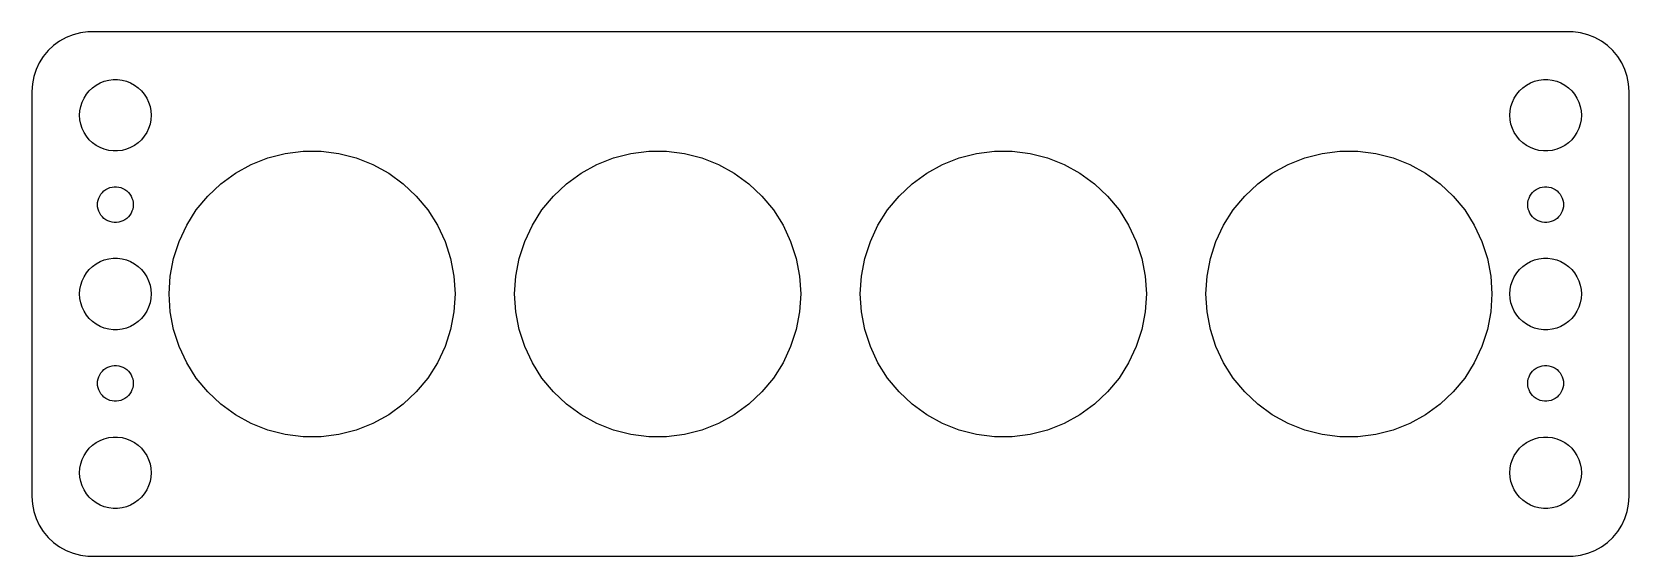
# Model space of a CAD drawing. Header units: metres. Extents: x -67 to 67, y 32 to 76.
import ezdxf

# ---------------------------------------------------------------- set-up
doc = ezdxf.new("R2010")
doc.units = ezdxf.units.M

msp = doc.modelspace()

# ---------------------------------------------------------------- linework, layer by layer
for p, q in [((-64.6791, 75.2216), (-65.1871, 74.8526)), ((-64.1289, 75.5241), (-64.6791, 75.2216)), ((-63.5451, 75.7553), (-64.1289, 75.5241)), ((-62.9369, 75.9114), (-63.5451, 75.7553)), ((-62.3139, 75.9901), (-62.9369, 75.9114)), ((62.3139, 75.9901), (-62.3139, 75.9901)), ((62.9369, 75.9114), (62.3139, 75.9901)), ((63.5451, 75.7553), (62.9369, 75.9114)), ((64.1289, 75.5241), (63.5451, 75.7553)), ((64.6791, 75.2216), (64.1289, 75.5241)), ((65.1871, 74.8526), (64.6791, 75.2216)), ((-66.0451, 73.9389), (-66.3815, 73.4088)), ((-65.6448, 74.4227), (-66.0451, 73.9389)), ((-65.1871, 74.8526), (-65.6448, 74.4227)), ((65.6448, 74.4227), (65.1871, 74.8526)), ((66.0451, 73.9389), (65.6448, 74.4227)), ((66.3815, 73.4088), (66.0451, 73.9389)), ((-66.6489, 72.8406), (-66.8429, 72.2434)), ((-66.3815, 73.4088), (-66.6489, 72.8406)), ((66.6489, 72.8406), (66.3815, 73.4088)), ((66.8429, 72.2434), (66.6489, 72.8406)), ((-66.9606, 71.6267), (-67, 71)), ((-66.8429, 72.2434), (-66.9606, 71.6267)), ((-62.427, 70.7634), (-62.1869, 71.0536)), ((-62.1869, 71.0536), (-61.9123, 71.3115)), ((-61.9123, 71.3115), (-61.6075, 71.533)), ((-61.6075, 71.533), (-61.2773, 71.7145)), ((-61.2773, 71.7145), (-60.927, 71.8532)), ((-60.927, 71.8532), (-60.5621, 71.9469)), ((-60.5621, 71.9469), (-60.1884, 71.9941)), ((-60.1884, 71.9941), (-59.8116, 71.9941)), ((-59.8116, 71.9941), (-59.4379, 71.9469)), ((-59.4379, 71.9469), (-59.0729, 71.8532)), ((-59.0729, 71.8532), (-58.7227, 71.7145)), ((-58.7227, 71.7145), (-58.3925, 71.533)), ((-58.3925, 71.533), (-58.0877, 71.3115)), ((-58.0877, 71.3115), (-57.8131, 71.0536)), ((-57.8131, 71.0536), (-57.5729, 70.7634)), ((57.5729, 70.7634), (57.8131, 71.0536)), ((57.8131, 71.0536), (58.0877, 71.3115)), ((58.0877, 71.3115), (58.3925, 71.533)), ((58.3925, 71.533), (58.7227, 71.7145)), ((58.7227, 71.7145), (59.0729, 71.8532)), ((59.0729, 71.8532), (59.4379, 71.9469)), ((59.4379, 71.9469), (59.8116, 71.9941)), ((59.8116, 71.9941), (60.1884, 71.9941)), ((60.1884, 71.9941), (60.5621, 71.9469)), ((60.5621, 71.9469), (60.927, 71.8532)), ((60.927, 71.8532), (61.2773, 71.7145)), ((61.2773, 71.7145), (61.6075, 71.533)), ((61.6075, 71.533), (61.9123, 71.3115)), ((61.9123, 71.3115), (62.1869, 71.0536)), ((62.1869, 71.0536), (62.427, 70.7634)), ((66.9606, 71.6267), (66.8429, 72.2434)), ((67, 71), (66.9606, 71.6267)), ((-67, 71), (-67, 37)), ((-62.9763, 69.376), (-62.9057, 69.7461)), ((-62.9057, 69.7461), (-62.7893, 70.1044)), ((-62.7893, 70.1044), (-62.6289, 70.4453)), ((-62.6289, 70.4453), (-62.427, 70.7634)), ((-57.5729, 70.7634), (-57.3711, 70.4453)), ((-57.3711, 70.4453), (-57.2107, 70.1044)), ((-57.2107, 70.1044), (-57.0942, 69.7461)), ((-57.0942, 69.7461), (-57.0237, 69.376)), ((57.0237, 69.376), (57.0942, 69.7461)), ((57.0942, 69.7461), (57.2107, 70.1044)), ((57.2107, 70.1044), (57.3711, 70.4453)), ((57.3711, 70.4453), (57.5729, 70.7634)), ((62.427, 70.7634), (62.6289, 70.4453)), ((62.6289, 70.4453), (62.7893, 70.1044)), ((62.7893, 70.1044), (62.9057, 69.7461)), ((62.9057, 69.7461), (62.9763, 69.376)), ((67, 37), (67, 71)), ((-63, 69), (-62.9763, 69.376)), ((-62.9763, 68.624), (-63, 69)), ((-62.9057, 68.2539), (-62.9763, 68.624)), ((-57.0237, 68.624), (-57.0942, 68.2539)), ((-57.0237, 69.376), (-57, 69)), ((-57, 69), (-57.0237, 68.624)), ((57, 69), (57.0237, 69.376)), ((57.0237, 68.624), (57, 69)), ((57.0942, 68.2539), (57.0237, 68.624)), ((62.9763, 68.624), (62.9057, 68.2539)), ((62.9763, 69.376), (63, 69)), ((63, 69), (62.9763, 68.624)), ((-62.7893, 67.8956), (-62.9057, 68.2539)), ((-62.6289, 67.5547), (-62.7893, 67.8956)), ((-62.427, 67.2366), (-62.6289, 67.5547)), ((-62.1869, 66.9464), (-62.427, 67.2366)), ((-57.5729, 67.2366), (-57.8131, 66.9464)), ((-57.3711, 67.5547), (-57.5729, 67.2366)), ((-57.2107, 67.8956), (-57.3711, 67.5547)), ((-57.0942, 68.2539), (-57.2107, 67.8956)), ((57.2107, 67.8956), (57.0942, 68.2539)), ((57.3711, 67.5547), (57.2107, 67.8956)), ((57.5729, 67.2366), (57.3711, 67.5547)), ((57.8131, 66.9464), (57.5729, 67.2366)), ((62.427, 67.2366), (62.1869, 66.9464)), ((62.6289, 67.5547), (62.427, 67.2366)), ((62.7893, 67.8956), (62.6289, 67.5547)), ((62.9057, 68.2539), (62.7893, 67.8956)), ((-61.9123, 66.6884), (-62.1869, 66.9464)), ((-61.6075, 66.467), (-61.9123, 66.6884)), ((-61.2773, 66.2855), (-61.6075, 66.467)), ((-60.927, 66.1468), (-61.2773, 66.2855)), ((-60.5621, 66.0531), (-60.927, 66.1468)), ((-60.1884, 66.0059), (-60.5621, 66.0531)), ((-59.8116, 66.0059), (-60.1884, 66.0059)), ((-59.4379, 66.0531), (-59.8116, 66.0059)), ((-59.0729, 66.1468), (-59.4379, 66.0531)), ((-58.7227, 66.2855), (-59.0729, 66.1468)), ((-58.3925, 66.467), (-58.7227, 66.2855)), ((-58.0877, 66.6884), (-58.3925, 66.467)), ((-57.8131, 66.9464), (-58.0877, 66.6884)), ((-47.2082, 65.4127), (-45.7486, 65.7874)), ((-45.7486, 65.7874), (-44.2535, 65.9763)), ((-44.2535, 65.9763), (-42.7465, 65.9763)), ((-42.7465, 65.9763), (-41.2514, 65.7874)), ((-41.2514, 65.7874), (-39.7918, 65.4127)), ((-18.2082, 65.4127), (-16.7486, 65.7874)), ((-16.7486, 65.7874), (-15.2535, 65.9763)), ((-15.2535, 65.9763), (-13.7465, 65.9763)), ((-13.7465, 65.9763), (-12.2514, 65.7874)), ((-12.2514, 65.7874), (-10.7918, 65.4127)), ((10.7918, 65.4127), (12.2514, 65.7874)), ((12.2514, 65.7874), (13.7465, 65.9763)), ((13.7465, 65.9763), (15.2535, 65.9763)), ((15.2535, 65.9763), (16.7486, 65.7874)), ((16.7486, 65.7874), (18.2082, 65.4127)), ((39.7918, 65.4127), (41.2514, 65.7874)), ((41.2514, 65.7874), (42.7465, 65.9763)), ((42.7465, 65.9763), (44.2535, 65.9763)), ((44.2535, 65.9763), (45.7486, 65.7874)), ((45.7486, 65.7874), (47.2082, 65.4127)), ((58.0877, 66.6884), (57.8131, 66.9464)), ((58.3925, 66.467), (58.0877, 66.6884)), ((58.7227, 66.2855), (58.3925, 66.467)), ((59.0729, 66.1468), (58.7227, 66.2855)), ((59.4379, 66.0531), (59.0729, 66.1468)), ((59.8116, 66.0059), (59.4379, 66.0531)), ((60.1884, 66.0059), (59.8116, 66.0059)), ((60.5621, 66.0531), (60.1884, 66.0059)), ((60.927, 66.1468), (60.5621, 66.0531)), ((61.2773, 66.2855), (60.927, 66.1468)), ((61.6075, 66.467), (61.2773, 66.2855)), ((61.9123, 66.6884), (61.6075, 66.467)), ((62.1869, 66.9464), (61.9123, 66.6884)), ((-49.9299, 64.1319), (-48.6093, 64.8579)), ((-48.6093, 64.8579), (-47.2082, 65.4127)), ((-39.7918, 65.4127), (-38.3906, 64.8579)), ((-38.3906, 64.8579), (-37.0701, 64.1319)), ((-20.9299, 64.1319), (-19.6093, 64.8579)), ((-19.6093, 64.8579), (-18.2082, 65.4127)), ((-10.7918, 65.4127), (-9.39064, 64.8579)), ((-9.39064, 64.8579), (-8.07007, 64.1319)), ((8.07007, 64.1319), (9.39064, 64.8579)), ((9.39064, 64.8579), (10.7918, 65.4127)), ((18.2082, 65.4127), (19.6093, 64.8579)), ((19.6093, 64.8579), (20.9299, 64.1319)), ((37.0701, 64.1319), (38.3906, 64.8579)), ((38.3906, 64.8579), (39.7918, 65.4127)), ((47.2082, 65.4127), (48.6093, 64.8579)), ((48.6093, 64.8579), (49.9299, 64.1319)), ((-60.2811, 62.9734), (-60.0942, 62.997)), ((-60.0942, 62.997), (-59.9058, 62.997)), ((-59.9058, 62.997), (-59.7189, 62.9734)), ((-52.2476, 62.2146), (-51.1491, 63.2462)), ((-51.1491, 63.2462), (-49.9299, 64.1319)), ((-37.0701, 64.1319), (-35.8509, 63.2462)), ((-35.8509, 63.2462), (-34.7524, 62.2146)), ((-23.2476, 62.2146), (-22.1491, 63.2462)), ((-22.1491, 63.2462), (-20.9299, 64.1319)), ((-8.07007, 64.1319), (-6.85091, 63.2462)), ((-6.85091, 63.2462), (-5.75237, 62.2146)), ((5.75237, 62.2146), (6.85091, 63.2462)), ((6.85091, 63.2462), (8.07007, 64.1319)), ((20.9299, 64.1319), (22.1491, 63.2462)), ((22.1491, 63.2462), (23.2476, 62.2146)), ((34.7524, 62.2146), (35.8509, 63.2462)), ((35.8509, 63.2462), (37.0701, 64.1319)), ((49.9299, 64.1319), (51.1491, 63.2462)), ((51.1491, 63.2462), (52.2476, 62.2146)), ((59.7189, 62.9734), (59.9058, 62.997)), ((59.9058, 62.997), (60.0942, 62.997)), ((60.0942, 62.997), (60.2811, 62.9734)), ((-61.5, 61.5), (-61.4882, 61.688)), ((-61.4882, 61.688), (-61.4529, 61.873)), ((-61.4529, 61.873), (-61.3947, 62.0522)), ((-61.3947, 62.0522), (-61.3145, 62.2226)), ((-61.3145, 62.2226), (-61.2135, 62.3817)), ((-61.2135, 62.3817), (-61.0934, 62.5268)), ((-61.0934, 62.5268), (-60.9561, 62.6558)), ((-60.9561, 62.6558), (-60.8037, 62.7665)), ((-60.8037, 62.7665), (-60.6387, 62.8572)), ((-60.6387, 62.8572), (-60.4635, 62.9266)), ((-60.4635, 62.9266), (-60.2811, 62.9734)), ((-59.7189, 62.9734), (-59.5365, 62.9266)), ((-59.5365, 62.9266), (-59.3613, 62.8572)), ((-59.3613, 62.8572), (-59.1963, 62.7665)), ((-59.1963, 62.7665), (-59.0439, 62.6558)), ((-59.0439, 62.6558), (-58.9065, 62.5268)), ((-58.9065, 62.5268), (-58.7865, 62.3817)), ((-58.7865, 62.3817), (-58.6855, 62.2226)), ((-58.6855, 62.2226), (-58.6053, 62.0522)), ((-58.6053, 62.0522), (-58.5471, 61.873)), ((-58.5471, 61.873), (-58.5118, 61.688)), ((-58.5118, 61.688), (-58.5, 61.5)), ((-53.2082, 61.0534), (-52.2476, 62.2146)), ((-34.7524, 62.2146), (-33.7918, 61.0534)), ((-24.2082, 61.0534), (-23.2476, 62.2146)), ((-5.75237, 62.2146), (-4.79179, 61.0534)), ((4.79179, 61.0534), (5.75237, 62.2146)), ((23.2476, 62.2146), (24.2082, 61.0534)), ((33.7918, 61.0534), (34.7524, 62.2146)), ((52.2476, 62.2146), (53.2082, 61.0534)), ((58.5, 61.5), (58.5118, 61.688)), ((58.5118, 61.688), (58.5471, 61.873)), ((58.5471, 61.873), (58.6053, 62.0522)), ((58.6053, 62.0522), (58.6855, 62.2226)), ((58.6855, 62.2226), (58.7865, 62.3817)), ((58.7865, 62.3817), (58.9065, 62.5268)), ((58.9065, 62.5268), (59.0439, 62.6558)), ((59.0439, 62.6558), (59.1963, 62.7665)), ((59.1963, 62.7665), (59.3613, 62.8572)), ((59.3613, 62.8572), (59.5365, 62.9266)), ((59.5365, 62.9266), (59.7189, 62.9734)), ((60.2811, 62.9734), (60.4635, 62.9266)), ((60.4635, 62.9266), (60.6387, 62.8572)), ((60.6387, 62.8572), (60.8037, 62.7665)), ((60.8037, 62.7665), (60.9561, 62.6558)), ((60.9561, 62.6558), (61.0934, 62.5268)), ((61.0934, 62.5268), (61.2135, 62.3817)), ((61.2135, 62.3817), (61.3145, 62.2226)), ((61.3145, 62.2226), (61.3947, 62.0522)), ((61.3947, 62.0522), (61.4529, 61.873)), ((61.4529, 61.873), (61.4882, 61.688)), ((61.4882, 61.688), (61.5, 61.5)), ((-61.4882, 61.312), (-61.5, 61.5)), ((-61.4529, 61.127), (-61.4882, 61.312)), ((-61.3947, 60.9478), (-61.4529, 61.127)), ((-61.3145, 60.7774), (-61.3947, 60.9478)), ((-61.2135, 60.6183), (-61.3145, 60.7774)), ((-61.0934, 60.4732), (-61.2135, 60.6183)), ((-60.9561, 60.3442), (-61.0934, 60.4732)), ((-60.8037, 60.2335), (-60.9561, 60.3442)), ((-59.0439, 60.3442), (-59.1963, 60.2335)), ((-58.9065, 60.4732), (-59.0439, 60.3442)), ((-58.7865, 60.6183), (-58.9065, 60.4732)), ((-58.6855, 60.7774), (-58.7865, 60.6183)), ((-58.6053, 60.9478), (-58.6855, 60.7774)), ((-58.5471, 61.127), (-58.6053, 60.9478)), ((-58.5118, 61.312), (-58.5471, 61.127)), ((-58.5, 61.5), (-58.5118, 61.312)), ((-54.0157, 59.781), (-53.2082, 61.0534)), ((-33.7918, 61.0534), (-32.9843, 59.781)), ((-25.0157, 59.781), (-24.2082, 61.0534)), ((-4.79179, 61.0534), (-3.98431, 59.781)), ((3.98431, 59.781), (4.79179, 61.0534)), ((24.2082, 61.0534), (25.0157, 59.781)), ((32.9843, 59.781), (33.7918, 61.0534)), ((53.2082, 61.0534), (54.0157, 59.781)), ((58.5118, 61.312), (58.5, 61.5)), ((58.5471, 61.127), (58.5118, 61.312)), ((58.6053, 60.9478), (58.5471, 61.127)), ((58.6855, 60.7774), (58.6053, 60.9478)), ((58.7865, 60.6183), (58.6855, 60.7774)), ((58.9065, 60.4732), (58.7865, 60.6183)), ((59.0439, 60.3442), (58.9065, 60.4732)), ((59.1963, 60.2335), (59.0439, 60.3442)), ((60.9561, 60.3442), (60.8037, 60.2335)), ((61.0934, 60.4732), (60.9561, 60.3442)), ((61.2135, 60.6183), (61.0934, 60.4732)), ((61.3145, 60.7774), (61.2135, 60.6183)), ((61.3947, 60.9478), (61.3145, 60.7774)), ((61.4529, 61.127), (61.3947, 60.9478)), ((61.4882, 61.312), (61.4529, 61.127)), ((61.5, 61.5), (61.4882, 61.312)), ((-60.6387, 60.1427), (-60.8037, 60.2335)), ((-60.4635, 60.0734), (-60.6387, 60.1427)), ((-60.2811, 60.0266), (-60.4635, 60.0734)), ((-60.0942, 60.0029), (-60.2811, 60.0266)), ((-59.9058, 60.0029), (-60.0942, 60.0029)), ((-59.7189, 60.0266), (-59.9058, 60.0029)), ((-59.5365, 60.0734), (-59.7189, 60.0266)), ((-59.3613, 60.1427), (-59.5365, 60.0734)), ((-59.1963, 60.2335), (-59.3613, 60.1427)), ((-54.6573, 58.4175), (-54.0157, 59.781)), ((-32.9843, 59.781), (-32.3427, 58.4175)), ((-25.6573, 58.4175), (-25.0157, 59.781)), ((-3.98431, 59.781), (-3.34268, 58.4175)), ((3.34268, 58.4175), (3.98431, 59.781)), ((25.0157, 59.781), (25.6573, 58.4175)), ((32.3427, 58.4175), (32.9843, 59.781)), ((54.0157, 59.781), (54.6573, 58.4175)), ((59.3613, 60.1427), (59.1963, 60.2335)), ((59.5365, 60.0734), (59.3613, 60.1427)), ((59.7189, 60.0266), (59.5365, 60.0734)), ((59.9058, 60.0029), (59.7189, 60.0266)), ((60.0942, 60.0029), (59.9058, 60.0029)), ((60.2811, 60.0266), (60.0942, 60.0029)), ((60.4635, 60.0734), (60.2811, 60.0266)), ((60.6387, 60.1427), (60.4635, 60.0734)), ((60.8037, 60.2335), (60.6387, 60.1427)), ((-55.123, 56.9843), (-54.6573, 58.4175)), ((-32.3427, 58.4175), (-31.877, 56.9843)), ((-26.123, 56.9843), (-25.6573, 58.4175)), ((-3.34268, 58.4175), (-2.877, 56.9843)), ((2.877, 56.9843), (3.34268, 58.4175)), ((25.6573, 58.4175), (26.123, 56.9843)), ((31.877, 56.9843), (32.3427, 58.4175)), ((54.6573, 58.4175), (55.123, 56.9843)), ((-62.1869, 56.0536), (-61.9123, 56.3115)), ((-61.9123, 56.3115), (-61.6075, 56.533)), ((-61.6075, 56.533), (-61.2773, 56.7145)), ((-61.2773, 56.7145), (-60.927, 56.8532)), ((-60.927, 56.8532), (-60.5621, 56.9469)), ((-60.5621, 56.9469), (-60.1884, 56.9941)), ((-60.1884, 56.9941), (-59.8116, 56.9941)), ((-59.8116, 56.9941), (-59.4379, 56.9469)), ((-59.4379, 56.9469), (-59.0729, 56.8532)), ((-59.0729, 56.8532), (-58.7227, 56.7145)), ((-58.7227, 56.7145), (-58.3925, 56.533)), ((-58.3925, 56.533), (-58.0877, 56.3115)), ((-58.0877, 56.3115), (-57.8131, 56.0536)), ((-55.4054, 55.504), (-55.123, 56.9843)), ((-31.877, 56.9843), (-31.5946, 55.504)), ((-26.4054, 55.504), (-26.123, 56.9843)), ((-2.877, 56.9843), (-2.59462, 55.504)), ((2.59462, 55.504), (2.877, 56.9843)), ((26.123, 56.9843), (26.4054, 55.504)), ((31.5946, 55.504), (31.877, 56.9843)), ((55.123, 56.9843), (55.4054, 55.504)), ((57.8131, 56.0536), (58.0877, 56.3115)), ((58.0877, 56.3115), (58.3925, 56.533)), ((58.3925, 56.533), (58.7227, 56.7145)), ((58.7227, 56.7145), (59.0729, 56.8532)), ((59.0729, 56.8532), (59.4379, 56.9469)), ((59.4379, 56.9469), (59.8116, 56.9941)), ((59.8116, 56.9941), (60.1884, 56.9941)), ((60.1884, 56.9941), (60.5621, 56.9469)), ((60.5621, 56.9469), (60.927, 56.8532)), ((60.927, 56.8532), (61.2773, 56.7145)), ((61.2773, 56.7145), (61.6075, 56.533)), ((61.6075, 56.533), (61.9123, 56.3115)), ((61.9123, 56.3115), (62.1869, 56.0536)), ((-62.9057, 54.7461), (-62.7893, 55.1044)), ((-62.7893, 55.1044), (-62.6289, 55.4453)), ((-62.6289, 55.4453), (-62.427, 55.7634)), ((-62.427, 55.7634), (-62.1869, 56.0536)), ((-57.8131, 56.0536), (-57.5729, 55.7634)), ((-57.5729, 55.7634), (-57.3711, 55.4453)), ((-57.3711, 55.4453), (-57.2107, 55.1044)), ((-57.2107, 55.1044), (-57.0942, 54.7461)), ((-55.5, 54), (-55.4054, 55.504)), ((-31.5946, 55.504), (-31.5, 54)), ((-26.5, 54), (-26.4054, 55.504)), ((-2.59462, 55.504), (-2.5, 54)), ((2.5, 54), (2.59462, 55.504)), ((26.4054, 55.504), (26.5, 54)), ((31.5, 54), (31.5946, 55.504)), ((55.4054, 55.504), (55.5, 54)), ((57.0942, 54.7461), (57.2107, 55.1044)), ((57.2107, 55.1044), (57.3711, 55.4453)), ((57.3711, 55.4453), (57.5729, 55.7634)), ((57.5729, 55.7634), (57.8131, 56.0536)), ((62.1869, 56.0536), (62.427, 55.7634)), ((62.427, 55.7634), (62.6289, 55.4453)), ((62.6289, 55.4453), (62.7893, 55.1044)), ((62.7893, 55.1044), (62.9057, 54.7461)), ((-63, 54), (-62.9763, 54.376)), ((-62.9763, 53.624), (-63, 54)), ((-62.9763, 54.376), (-62.9057, 54.7461)), ((-62.9057, 53.2539), (-62.9763, 53.624)), ((-57.0942, 54.7461), (-57.0237, 54.376)), ((-57.0237, 53.624), (-57.0942, 53.2539)), ((-57.0237, 54.376), (-57, 54)), ((-57, 54), (-57.0237, 53.624)), ((-55.4054, 52.496), (-55.5, 54)), ((-31.5, 54), (-31.5946, 52.496)), ((-26.4054, 52.496), (-26.5, 54)), ((-2.5, 54), (-2.59462, 52.496)), ((2.59462, 52.496), (2.5, 54)), ((26.5, 54), (26.4054, 52.496)), ((31.5946, 52.496), (31.5, 54)), ((55.5, 54), (55.4054, 52.496)), ((57, 54), (57.0237, 54.376)), ((57.0237, 53.624), (57, 54)), ((57.0237, 54.376), (57.0942, 54.7461)), ((57.0942, 53.2539), (57.0237, 53.624)), ((62.9057, 54.7461), (62.9763, 54.376)), ((62.9763, 53.624), (62.9057, 53.2539)), ((62.9763, 54.376), (63, 54)), ((63, 54), (62.9763, 53.624)), ((-62.7893, 52.8956), (-62.9057, 53.2539)), ((-62.6289, 52.5547), (-62.7893, 52.8956)), ((-62.427, 52.2366), (-62.6289, 52.5547)), ((-57.3711, 52.5547), (-57.5729, 52.2366)), ((-57.2107, 52.8956), (-57.3711, 52.5547)), ((-57.0942, 53.2539), (-57.2107, 52.8956)), ((-55.123, 51.0157), (-55.4054, 52.496)), ((-31.5946, 52.496), (-31.877, 51.0157)), ((-26.123, 51.0157), (-26.4054, 52.496)), ((-2.59462, 52.496), (-2.877, 51.0157)), ((2.877, 51.0157), (2.59462, 52.496)), ((26.4054, 52.496), (26.123, 51.0157)), ((31.877, 51.0157), (31.5946, 52.496)), ((55.4054, 52.496), (55.123, 51.0157)), ((57.2107, 52.8956), (57.0942, 53.2539)), ((57.3711, 52.5547), (57.2107, 52.8956)), ((57.5729, 52.2366), (57.3711, 52.5547)), ((62.6289, 52.5547), (62.427, 52.2366)), ((62.7893, 52.8956), (62.6289, 52.5547)), ((62.9057, 53.2539), (62.7893, 52.8956)), ((-62.1869, 51.9464), (-62.427, 52.2366)), ((-61.9123, 51.6885), (-62.1869, 51.9464)), ((-61.6075, 51.467), (-61.9123, 51.6885)), ((-61.2773, 51.2855), (-61.6075, 51.467)), ((-60.927, 51.1468), (-61.2773, 51.2855)), ((-60.5621, 51.0531), (-60.927, 51.1468)), ((-60.1884, 51.0059), (-60.5621, 51.0531)), ((-59.8116, 51.0059), (-60.1884, 51.0059)), ((-59.4379, 51.0531), (-59.8116, 51.0059)), ((-59.0729, 51.1468), (-59.4379, 51.0531)), ((-58.7227, 51.2855), (-59.0729, 51.1468)), ((-58.3925, 51.467), (-58.7227, 51.2855)), ((-58.0877, 51.6885), (-58.3925, 51.467)), ((-57.8131, 51.9464), (-58.0877, 51.6885)), ((-57.5729, 52.2366), (-57.8131, 51.9464)), ((-54.6573, 49.5825), (-55.123, 51.0157)), ((-31.877, 51.0157), (-32.3427, 49.5825)), ((-25.6573, 49.5825), (-26.123, 51.0157)), ((-2.877, 51.0157), (-3.34268, 49.5825)), ((3.34268, 49.5825), (2.877, 51.0157)), ((26.123, 51.0157), (25.6573, 49.5825)), ((32.3427, 49.5825), (31.877, 51.0157)), ((55.123, 51.0157), (54.6573, 49.5825)), ((57.8131, 51.9464), (57.5729, 52.2366)), ((58.0877, 51.6885), (57.8131, 51.9464)), ((58.3925, 51.467), (58.0877, 51.6885)), ((58.7227, 51.2855), (58.3925, 51.467)), ((59.0729, 51.1468), (58.7227, 51.2855)), ((59.4379, 51.0531), (59.0729, 51.1468)), ((59.8116, 51.0059), (59.4379, 51.0531)), ((60.1884, 51.0059), (59.8116, 51.0059)), ((60.5621, 51.0531), (60.1884, 51.0059)), ((60.927, 51.1468), (60.5621, 51.0531)), ((61.2773, 51.2855), (60.927, 51.1468)), ((61.6075, 51.467), (61.2773, 51.2855)), ((61.9123, 51.6885), (61.6075, 51.467)), ((62.1869, 51.9464), (61.9123, 51.6885)), ((62.427, 52.2366), (62.1869, 51.9464)), ((-54.0157, 48.219), (-54.6573, 49.5825)), ((-32.3427, 49.5825), (-32.9843, 48.219)), ((-25.0157, 48.219), (-25.6573, 49.5825)), ((-3.34268, 49.5825), (-3.98431, 48.219)), ((3.98431, 48.219), (3.34268, 49.5825)), ((25.6573, 49.5825), (25.0157, 48.219)), ((32.9843, 48.219), (32.3427, 49.5825)), ((54.6573, 49.5825), (54.0157, 48.219)), ((-61.4529, 46.873), (-61.3947, 47.0522)), ((-61.3947, 47.0522), (-61.3145, 47.2226)), ((-61.3145, 47.2226), (-61.2135, 47.3817)), ((-61.2135, 47.3817), (-61.0934, 47.5268)), ((-61.0934, 47.5268), (-60.9561, 47.6558)), ((-60.9561, 47.6558), (-60.8037, 47.7665)), ((-60.8037, 47.7665), (-60.6387, 47.8573)), ((-60.6387, 47.8573), (-60.4635, 47.9266)), ((-60.4635, 47.9266), (-60.2811, 47.9734)), ((-60.2811, 47.9734), (-60.0942, 47.9971)), ((-60.0942, 47.9971), (-59.9058, 47.9971)), ((-59.9058, 47.9971), (-59.7189, 47.9734)), ((-59.7189, 47.9734), (-59.5365, 47.9266)), ((-59.5365, 47.9266), (-59.3613, 47.8573)), ((-59.3613, 47.8573), (-59.1963, 47.7665)), ((-59.1963, 47.7665), (-59.0439, 47.6558)), ((-59.0439, 47.6558), (-58.9065, 47.5268)), ((-58.9065, 47.5268), (-58.7865, 47.3817)), ((-58.7865, 47.3817), (-58.6855, 47.2226)), ((-58.6855, 47.2226), (-58.6053, 47.0522)), ((-58.6053, 47.0522), (-58.5471, 46.873)), ((-53.2082, 46.9466), (-54.0157, 48.219)), ((-52.2476, 45.7854), (-53.2082, 46.9466)), ((-33.7918, 46.9466), (-34.7524, 45.7854)), ((-32.9843, 48.219), (-33.7918, 46.9466)), ((-24.2082, 46.9466), (-25.0157, 48.219)), ((-23.2476, 45.7854), (-24.2082, 46.9466)), ((-4.79179, 46.9466), (-5.75237, 45.7854)), ((-3.98431, 48.219), (-4.79179, 46.9466)), ((4.79179, 46.9466), (3.98431, 48.219)), ((5.75237, 45.7854), (4.79179, 46.9466)), ((24.2082, 46.9466), (23.2476, 45.7854)), ((25.0157, 48.219), (24.2082, 46.9466)), ((33.7918, 46.9466), (32.9843, 48.219)), ((34.7524, 45.7854), (33.7918, 46.9466)), ((53.2082, 46.9466), (52.2476, 45.7854)), ((54.0157, 48.219), (53.2082, 46.9466)), ((58.5471, 46.873), (58.6053, 47.0522)), ((58.6053, 47.0522), (58.6855, 47.2226)), ((58.6855, 47.2226), (58.7865, 47.3817)), ((58.7865, 47.3817), (58.9065, 47.5268)), ((58.9065, 47.5268), (59.0439, 47.6558)), ((59.0439, 47.6558), (59.1963, 47.7665)), ((59.1963, 47.7665), (59.3613, 47.8573)), ((59.3613, 47.8573), (59.5365, 47.9266)), ((59.5365, 47.9266), (59.7189, 47.9734)), ((59.7189, 47.9734), (59.9058, 47.9971)), ((59.9058, 47.9971), (60.0942, 47.9971)), ((60.0942, 47.9971), (60.2811, 47.9734)), ((60.2811, 47.9734), (60.4635, 47.9266)), ((60.4635, 47.9266), (60.6387, 47.8573)), ((60.6387, 47.8573), (60.8037, 47.7665)), ((60.8037, 47.7665), (60.9561, 47.6558)), ((60.9561, 47.6558), (61.0934, 47.5268)), ((61.0934, 47.5268), (61.2135, 47.3817)), ((61.2135, 47.3817), (61.3145, 47.2226)), ((61.3145, 47.2226), (61.3947, 47.0522)), ((61.3947, 47.0522), (61.4529, 46.873)), ((-61.5, 46.5), (-61.4882, 46.688)), ((-61.4882, 46.312), (-61.5, 46.5)), ((-61.4882, 46.688), (-61.4529, 46.873)), ((-61.4529, 46.127), (-61.4882, 46.312)), ((-61.3947, 45.9478), (-61.4529, 46.127)), ((-61.3145, 45.7774), (-61.3947, 45.9478)), ((-61.2135, 45.6183), (-61.3145, 45.7774)), ((-61.0934, 45.4732), (-61.2135, 45.6183)), ((-58.7865, 45.6183), (-58.9065, 45.4732)), ((-58.6855, 45.7774), (-58.7865, 45.6183)), ((-58.6053, 45.9478), (-58.6855, 45.7774)), ((-58.5471, 46.127), (-58.6053, 45.9478)), ((-58.5471, 46.873), (-58.5118, 46.688)), ((-58.5118, 46.312), (-58.5471, 46.127)), ((-58.5118, 46.688), (-58.5, 46.5)), ((-58.5, 46.5), (-58.5118, 46.312)), ((-51.1491, 44.7538), (-52.2476, 45.7854)), ((-34.7524, 45.7854), (-35.8509, 44.7538)), ((-22.1491, 44.7538), (-23.2476, 45.7854)), ((-5.75237, 45.7854), (-6.85091, 44.7538)), ((6.85091, 44.7538), (5.75237, 45.7854)), ((23.2476, 45.7854), (22.1491, 44.7538)), ((35.8509, 44.7538), (34.7524, 45.7854)), ((52.2476, 45.7854), (51.1491, 44.7538)), ((58.5, 46.5), (58.5118, 46.688)), ((58.5118, 46.312), (58.5, 46.5)), ((58.5118, 46.688), (58.5471, 46.873)), ((58.5471, 46.127), (58.5118, 46.312)), ((58.6053, 45.9478), (58.5471, 46.127)), ((58.6855, 45.7774), (58.6053, 45.9478)), ((58.7865, 45.6183), (58.6855, 45.7774)), ((58.9065, 45.4732), (58.7865, 45.6183)), ((61.2135, 45.6183), (61.0934, 45.4732)), ((61.3145, 45.7774), (61.2135, 45.6183)), ((61.3947, 45.9478), (61.3145, 45.7774)), ((61.4529, 46.127), (61.3947, 45.9478)), ((61.4529, 46.873), (61.4882, 46.688)), ((61.4882, 46.312), (61.4529, 46.127)), ((61.4882, 46.688), (61.5, 46.5)), ((61.5, 46.5), (61.4882, 46.312)), ((-60.9561, 45.3442), (-61.0934, 45.4732)), ((-60.8037, 45.2335), (-60.9561, 45.3442)), ((-60.6387, 45.1428), (-60.8037, 45.2335)), ((-60.4635, 45.0734), (-60.6387, 45.1428)), ((-60.2811, 45.0266), (-60.4635, 45.0734)), ((-60.0942, 45.003), (-60.2811, 45.0266)), ((-59.9058, 45.003), (-60.0942, 45.003)), ((-59.7189, 45.0266), (-59.9058, 45.003)), ((-59.5365, 45.0734), (-59.7189, 45.0266)), ((-59.3613, 45.1428), (-59.5365, 45.0734)), ((-59.1963, 45.2335), (-59.3613, 45.1428)), ((-59.0439, 45.3442), (-59.1963, 45.2335)), ((-58.9065, 45.4732), (-59.0439, 45.3442)), ((-49.9299, 43.8681), (-51.1491, 44.7538)), ((-35.8509, 44.7538), (-37.0701, 43.8681)), ((-20.9299, 43.8681), (-22.1491, 44.7538)), ((-6.85091, 44.7538), (-8.07007, 43.8681)), ((8.07007, 43.8681), (6.85091, 44.7538)), ((22.1491, 44.7538), (20.9299, 43.8681)), ((37.0701, 43.8681), (35.8509, 44.7538)), ((51.1491, 44.7538), (49.9299, 43.8681)), ((59.0439, 45.3442), (58.9065, 45.4732)), ((59.1963, 45.2335), (59.0439, 45.3442)), ((59.3613, 45.1428), (59.1963, 45.2335)), ((59.5365, 45.0734), (59.3613, 45.1428)), ((59.7189, 45.0266), (59.5365, 45.0734)), ((59.9058, 45.003), (59.7189, 45.0266)), ((60.0942, 45.003), (59.9058, 45.003)), ((60.2811, 45.0266), (60.0942, 45.003)), ((60.4635, 45.0734), (60.2811, 45.0266)), ((60.6387, 45.1428), (60.4635, 45.0734)), ((60.8037, 45.2335), (60.6387, 45.1428)), ((60.9561, 45.3442), (60.8037, 45.2335)), ((61.0934, 45.4732), (60.9561, 45.3442)), ((-48.6093, 43.1421), (-49.9299, 43.8681)), ((-47.2082, 42.5873), (-48.6093, 43.1421)), ((-38.3906, 43.1421), (-39.7918, 42.5873)), ((-37.0701, 43.8681), (-38.3906, 43.1421)), ((-19.6093, 43.1421), (-20.9299, 43.8681)), ((-18.2082, 42.5873), (-19.6093, 43.1421)), ((-9.39064, 43.1421), (-10.7918, 42.5873)), ((-8.07007, 43.8681), (-9.39064, 43.1421)), ((9.39064, 43.1421), (8.07007, 43.8681)), ((10.7918, 42.5873), (9.39064, 43.1421)), ((19.6093, 43.1421), (18.2082, 42.5873)), ((20.9299, 43.8681), (19.6093, 43.1421)), ((38.3906, 43.1421), (37.0701, 43.8681)), ((39.7918, 42.5873), (38.3906, 43.1421)), ((48.6093, 43.1421), (47.2082, 42.5873)), ((49.9299, 43.8681), (48.6093, 43.1421)), ((-61.6075, 41.533), (-61.2773, 41.7145)), ((-61.2773, 41.7145), (-60.927, 41.8532)), ((-60.927, 41.8532), (-60.5621, 41.9469)), ((-60.5621, 41.9469), (-60.1884, 41.9941)), ((-60.1884, 41.9941), (-59.8116, 41.9941)), ((-59.8116, 41.9941), (-59.4379, 41.9469)), ((-59.4379, 41.9469), (-59.0729, 41.8532)), ((-59.0729, 41.8532), (-58.7227, 41.7145)), ((-58.7227, 41.7145), (-58.3925, 41.533)), ((-45.7486, 42.2126), (-47.2082, 42.5873)), ((-44.2535, 42.0237), (-45.7486, 42.2126)), ((-42.7465, 42.0237), (-44.2535, 42.0237)), ((-41.2514, 42.2126), (-42.7465, 42.0237)), ((-39.7918, 42.5873), (-41.2514, 42.2126)), ((-16.7486, 42.2126), (-18.2082, 42.5873)), ((-15.2535, 42.0237), (-16.7486, 42.2126)), ((-13.7465, 42.0237), (-15.2535, 42.0237)), ((-12.2514, 42.2126), (-13.7465, 42.0237)), ((-10.7918, 42.5873), (-12.2514, 42.2126)), ((12.2514, 42.2126), (10.7918, 42.5873)), ((13.7465, 42.0237), (12.2514, 42.2126)), ((15.2535, 42.0237), (13.7465, 42.0237)), ((16.7486, 42.2126), (15.2535, 42.0237)), ((18.2082, 42.5873), (16.7486, 42.2126)), ((41.2514, 42.2126), (39.7918, 42.5873)), ((42.7465, 42.0237), (41.2514, 42.2126)), ((44.2535, 42.0237), (42.7465, 42.0237)), ((45.7486, 42.2126), (44.2535, 42.0237)), ((47.2082, 42.5873), (45.7486, 42.2126)), ((58.3925, 41.533), (58.7227, 41.7145)), ((58.7227, 41.7145), (59.0729, 41.8532)), ((59.0729, 41.8532), (59.4379, 41.9469)), ((59.4379, 41.9469), (59.8116, 41.9941)), ((59.8116, 41.9941), (60.1884, 41.9941)), ((60.1884, 41.9941), (60.5621, 41.9469)), ((60.5621, 41.9469), (60.927, 41.8532)), ((60.927, 41.8532), (61.2773, 41.7145)), ((61.2773, 41.7145), (61.6075, 41.533)), ((-62.7893, 40.1044), (-62.6289, 40.4453)), ((-62.6289, 40.4453), (-62.427, 40.7634)), ((-62.427, 40.7634), (-62.1869, 41.0536)), ((-62.1869, 41.0536), (-61.9123, 41.3116)), ((-61.9123, 41.3116), (-61.6075, 41.533)), ((-58.3925, 41.533), (-58.0877, 41.3116)), ((-58.0877, 41.3116), (-57.8131, 41.0536)), ((-57.8131, 41.0536), (-57.5729, 40.7634)), ((-57.5729, 40.7634), (-57.3711, 40.4453)), ((-57.3711, 40.4453), (-57.2107, 40.1044)), ((57.2107, 40.1044), (57.3711, 40.4453)), ((57.3711, 40.4453), (57.5729, 40.7634)), ((57.5729, 40.7634), (57.8131, 41.0536)), ((57.8131, 41.0536), (58.0877, 41.3116)), ((58.0877, 41.3116), (58.3925, 41.533)), ((61.6075, 41.533), (61.9123, 41.3116)), ((61.9123, 41.3116), (62.1869, 41.0536)), ((62.1869, 41.0536), (62.427, 40.7634)), ((62.427, 40.7634), (62.6289, 40.4453)), ((62.6289, 40.4453), (62.7893, 40.1044)), ((-63, 39), (-62.9763, 39.376)), ((-62.9763, 38.624), (-63, 39)), ((-62.9763, 39.376), (-62.9057, 39.7461)), ((-62.9057, 39.7461), (-62.7893, 40.1044)), ((-57.2107, 40.1044), (-57.0942, 39.7461)), ((-57.0942, 39.7461), (-57.0237, 39.376)), ((-57.0237, 39.376), (-57, 39)), ((-57, 39), (-57.0237, 38.624)), ((57, 39), (57.0237, 39.376)), ((57.0237, 38.624), (57, 39)), ((57.0237, 39.376), (57.0942, 39.7461)), ((57.0942, 39.7461), (57.2107, 40.1044)), ((62.7893, 40.1044), (62.9057, 39.7461)), ((62.9057, 39.7461), (62.9763, 39.376)), ((62.9763, 39.376), (63, 39)), ((63, 39), (62.9763, 38.624)), ((-62.9057, 38.2539), (-62.9763, 38.624)), ((-62.7893, 37.8956), (-62.9057, 38.2539)), ((-62.6289, 37.5547), (-62.7893, 37.8956)), ((-62.427, 37.2366), (-62.6289, 37.5547)), ((-57.3711, 37.5547), (-57.5729, 37.2366)), ((-57.2107, 37.8956), (-57.3711, 37.5547)), ((-57.0942, 38.2539), (-57.2107, 37.8956)), ((-57.0237, 38.624), (-57.0942, 38.2539)), ((57.0942, 38.2539), (57.0237, 38.624)), ((57.2107, 37.8956), (57.0942, 38.2539)), ((57.3711, 37.5547), (57.2107, 37.8956)), ((57.5729, 37.2366), (57.3711, 37.5547)), ((62.6289, 37.5547), (62.427, 37.2366)), ((62.7893, 37.8956), (62.6289, 37.5547)), ((62.9057, 38.2539), (62.7893, 37.8956)), ((62.9763, 38.624), (62.9057, 38.2539)), ((-67, 37), (-66.9606, 36.3733)), ((-66.9606, 36.3733), (-66.8429, 35.7566)), ((-62.1869, 36.9464), (-62.427, 37.2366)), ((-61.9123, 36.6885), (-62.1869, 36.9464)), ((-61.6075, 36.467), (-61.9123, 36.6885)), ((-61.2773, 36.2855), (-61.6075, 36.467)), ((-60.927, 36.1468), (-61.2773, 36.2855)), ((-58.7227, 36.2855), (-59.0729, 36.1468)), ((-58.3925, 36.467), (-58.7227, 36.2855)), ((-58.0877, 36.6885), (-58.3925, 36.467)), ((-57.8131, 36.9464), (-58.0877, 36.6885)), ((-57.5729, 37.2366), (-57.8131, 36.9464)), ((57.8131, 36.9464), (57.5729, 37.2366)), ((58.0877, 36.6885), (57.8131, 36.9464)), ((58.3925, 36.467), (58.0877, 36.6885)), ((58.7227, 36.2855), (58.3925, 36.467)), ((59.0729, 36.1468), (58.7227, 36.2855)), ((61.2773, 36.2855), (60.927, 36.1468)), ((61.6075, 36.467), (61.2773, 36.2855)), ((61.9123, 36.6885), (61.6075, 36.467)), ((62.1869, 36.9464), (61.9123, 36.6885)), ((62.427, 37.2366), (62.1869, 36.9464)), ((66.8429, 35.7566), (66.9606, 36.3733)), ((66.9606, 36.3733), (67, 37)), ((-66.8429, 35.7566), (-66.6489, 35.1594)), ((-66.6489, 35.1594), (-66.3815, 34.5912)), ((-60.5621, 36.0531), (-60.927, 36.1468)), ((-60.1884, 36.0059), (-60.5621, 36.0531)), ((-59.8116, 36.0059), (-60.1884, 36.0059)), ((-59.4379, 36.0531), (-59.8116, 36.0059)), ((-59.0729, 36.1468), (-59.4379, 36.0531)), ((59.4379, 36.0531), (59.0729, 36.1468)), ((59.8116, 36.0059), (59.4379, 36.0531)), ((60.1884, 36.0059), (59.8116, 36.0059)), ((60.5621, 36.0531), (60.1884, 36.0059)), ((60.927, 36.1468), (60.5621, 36.0531)), ((66.3815, 34.5912), (66.6489, 35.1594)), ((66.6489, 35.1594), (66.8429, 35.7566)), ((-66.3815, 34.5912), (-66.0451, 34.0611)), ((-66.0451, 34.0611), (-65.6448, 33.5773)), ((-65.6448, 33.5773), (-65.1871, 33.1474)), ((65.1871, 33.1474), (65.6448, 33.5773)), ((65.6448, 33.5773), (66.0451, 34.0611)), ((66.0451, 34.0611), (66.3815, 34.5912)), ((-65.1871, 33.1474), (-64.6791, 32.7784)), ((-64.6791, 32.7784), (-64.1289, 32.4759)), ((-64.1289, 32.4759), (-63.5451, 32.2447)), ((-63.5451, 32.2447), (-62.9369, 32.0886)), ((62.9369, 32.0886), (63.5451, 32.2447)), ((63.5451, 32.2447), (64.1289, 32.4759)), ((64.1289, 32.4759), (64.6791, 32.7784)), ((64.6791, 32.7784), (65.1871, 33.1474)), ((-62.9369, 32.0886), (-62.3139, 32.0099)), ((-62.3139, 32.0099), (62.3139, 32.0099)), ((62.3139, 32.0099), (62.9369, 32.0886))]:
    msp.add_line(p, q)

doc.saveas('drawing.dxf')
